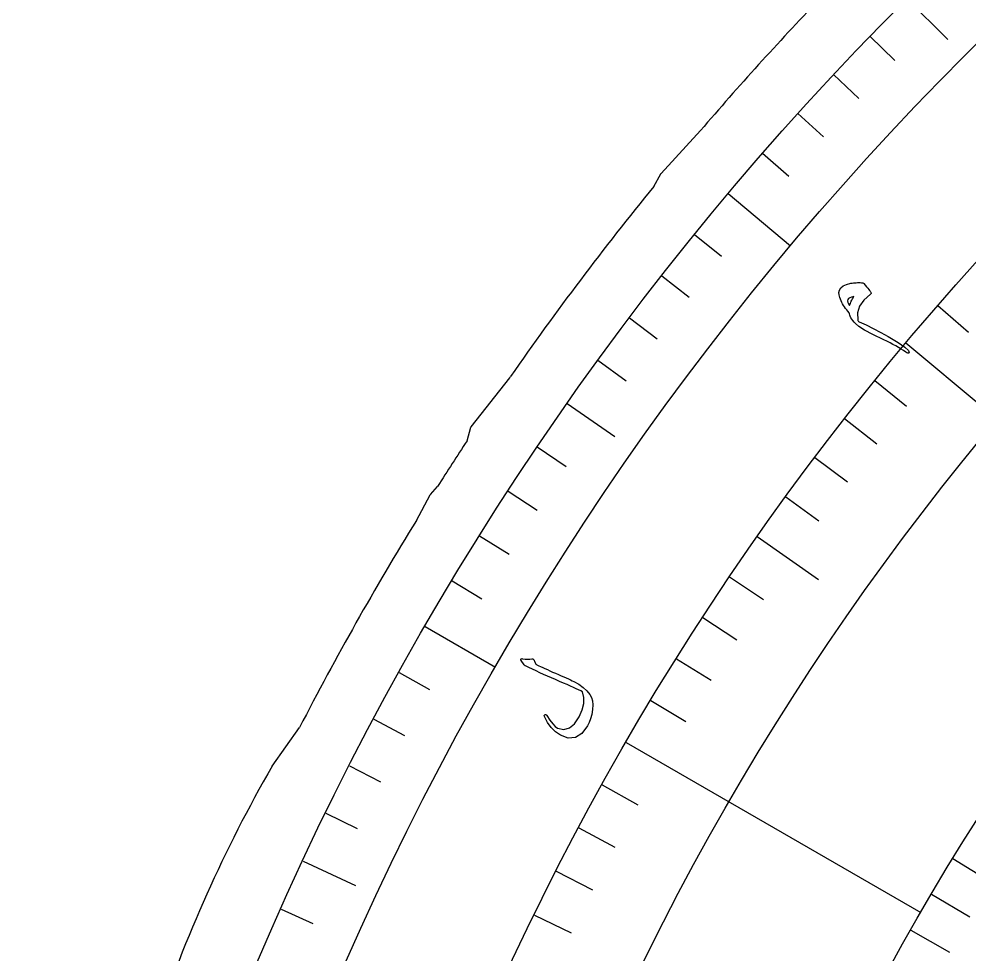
# Model space of a CAD drawing. Header units: millimetres. Extents: x -83 to 83, y -82 to 91.
# Drawn here: x -80.85 to -55.49, y 31.66 to 56.62 of the extents above; entities that cross this region are included whole.
import ezdxf

# ---------------------------------------------------------------- set-up
doc = ezdxf.new("R2010")
doc.units = ezdxf.units.MM
for name, color, linetype in [('CUT_OUTER', 1, 'Continuous'), ('ENGRAVE', 7, 'Continuous'), ('ENGRAVE_FINE', 8, 'Continuous'), ('TEXT', 5, 'Continuous')]:
    doc.layers.add(name, color=color, linetype=linetype)

msp = doc.modelspace()

# ---------------------------------------------------------------- linework, layer by layer
at = {"layer": 'CUT_OUTER'}
for points in [[(-63.9192, 52.1586), (-63.7317, 52.4958), (-63.7294, 52.4995), (-63.7266, 52.503), (-62.6762, 53.646)], [(-68.901, 45.3749), (-68.7961, 45.7427), (-68.7949, 45.7462), (-68.7928, 45.7491), (-67.764, 47.0561), (-67.741, 47.0894)], [(-70.2522, 43.2535), (-69.8828, 43.9334), (-69.8806, 43.9369), (-69.8781, 43.9402), (-69.6872, 44.158)], [(-74.0993, 36.7032), (-73.3677, 37.7275)]]:
    msp.add_lwpolyline(points, dxfattribs=at)
for centre, radius, start, end in [((-0.6548, 0.5936), 81.6162, 136.164169, 139.456722), ((-0.2015, 0.1456), 82.2514, 140.77512, 145.1985), ((-2.1418, 1.3801), 79.9521, 146.614806, 147.653039), ((-0.2896, 0.1676), 82.1654, 148.37346, 152.798231), ((-40.5944, 17.479), 38.6284, 150.15402, 161.54312)]:
    msp.add_arc(centre, radius, start, end, dxfattribs=at)
at = {"layer": 'ENGRAVE'}
for points in [[(-57.1696, 57.1696), (-56.0758, 56.0758)], [(-61.9347, 51.9694), (-60.2757, 50.5773)], [(-57.1948, 47.9921), (-55.1092, 46.2421)], [(-66.2284, 46.3737), (-64.9613, 45.4864)], [(-61.1599, 42.8247), (-59.5245, 41.6795)], [(-70.0182, 40.425), (-68.1427, 39.3422)], [(-64.6596, 37.3312), (-56.8004, 32.7937)], [(-73.275, 34.1687), (-71.873, 33.5149)]]:
    msp.add_lwpolyline(points, dxfattribs=at)
for radius in [80.85, 80.85, 78.6844, 74.6625, 74.6625, 71.4862, 65.5875, 65.5875, 62.1225, 55.6875, 55.6875]:
    msp.add_circle((0, 0), radius, dxfattribs=at)
at = {"layer": 'ENGRAVE_FINE'}
for points in [[(-58.1586, 56.1631), (-57.491, 55.5184)], [(-59.1299, 55.1396), (-58.4512, 54.5066)], [(-60.0833, 54.0992), (-59.3935, 53.4782)], [(-61.0183, 53.0424), (-60.3178, 52.4335)], [(-62.8323, 50.8806), (-62.111, 50.2965)], [(-63.7107, 49.7762), (-62.9793, 49.2048)], [(-56.3485, 48.983), (-55.5266, 48.2686)], [(-64.5697, 48.6567), (-63.8284, 48.0982)], [(-65.409, 47.5224), (-64.6582, 46.9769)], [(-58.0237, 46.9866), (-57.1773, 46.3013)], [(-58.8349, 45.9668), (-57.9767, 45.2964)], [(-67.0277, 45.2107), (-66.2582, 44.6917)], [(-59.6281, 44.933), (-58.7584, 44.2776)], [(-67.8065, 44.0341), (-67.0281, 43.5286)], [(-60.4032, 43.8855), (-59.5222, 43.2454)], [(-68.5647, 42.844), (-67.7776, 42.3521)], [(-69.302, 41.6408), (-68.5064, 41.1628)], [(-61.898, 41.7507), (-60.9952, 41.1418)], [(-62.6172, 40.6641), (-61.7039, 40.071)], [(-63.3174, 39.5651), (-62.3939, 38.988)], [(-70.713, 39.1969), (-69.9012, 38.7469)], [(-63.9983, 38.454), (-63.0648, 37.8932)], [(-71.3863, 37.9568), (-70.5668, 37.521)], [(-72.0379, 36.7051), (-71.2109, 36.2838)], [(-65.3013, 36.1971), (-64.3488, 35.6691)], [(-72.6675, 35.4423), (-71.8333, 35.0354)], [(-65.9231, 35.0519), (-64.9615, 34.5407)], [(-55.9437, 34.2349), (-54.9304, 33.6148)], [(-66.5248, 33.8961), (-65.5545, 33.4017)], [(-56.5146, 33.2839), (-55.491, 32.681)], [(-73.8602, 32.8847), (-73.0123, 32.5072)], [(-67.1062, 32.7299), (-66.1274, 32.2525)], [(-57.0697, 32.3229), (-56.036, 31.7374)]]:
    msp.add_lwpolyline(points, dxfattribs=at)
at = {"layer": 'TEXT'}
for points in [[(-58.7123, 48.7919), (-58.7437, 48.8285), (-58.7742, 48.8661), (-58.8037, 48.9045), (-58.8321, 48.9438), (-58.8591, 48.9841), (-58.884, 49.0253), (-58.9069, 49.0676), (-58.9277, 49.1108), (-58.9603, 49.1954), (-58.9784, 49.2699), (-58.982, 49.3344), (-58.9712, 49.3888), (-58.9334, 49.4539), (-58.8693, 49.5068), (-58.779, 49.5472), (-58.6625, 49.5752), (-58.628, 49.5808), (-58.5934, 49.5853), (-58.5588, 49.5888), (-58.524, 49.5912), (-58.4891, 49.5926), (-58.4538, 49.5933), (-58.4182, 49.5932), (-58.3823, 49.5923), (-58.3625, 49.5907), (-58.3454, 49.5864), (-58.3309, 49.5795), (-58.3192, 49.57), (-58.2794, 49.5229), (-58.244, 49.4807), (-58.2131, 49.4432), (-58.1867, 49.4106), (-58.1651, 49.3832), (-58.1486, 49.3616), (-58.1372, 49.3459), (-58.1309, 49.3359), (-58.126, 49.3203), (-58.1268, 49.3061), (-58.1332, 49.2934), (-58.1453, 49.282), (-58.3185, 49.1272), (-58.4326, 48.9619), (-58.4874, 48.7866), (-58.4831, 48.6014), (-58.4779, 48.5843), (-58.4701, 48.5704), (-58.4597, 48.5596), (-58.4467, 48.5519), (-58.2589, 48.4636), (-58.0665, 48.3681), (-57.8693, 48.2654), (-57.6673, 48.1556), (-57.4021, 48.0001), (-57.2213, 47.8759), (-57.1248, 47.7833), (-57.1125, 47.7225), (-57.1255, 47.7128), (-57.1444, 47.7123), (-57.1692, 47.7209), (-57.1999, 47.7388), (-57.2605, 47.7802), (-57.325, 47.8215), (-57.3935, 47.8627), (-57.4659, 47.9039), (-57.5419, 47.9451), (-57.621, 47.9866), (-57.7034, 48.0283), (-57.7889, 48.0702), (-58.0759, 48.2107), (-58.2974, 48.3292), (-58.4532, 48.4259), (-58.5431, 48.5011), (-58.5796, 48.5423), (-58.6116, 48.5824), (-58.639, 48.6214), (-58.6617, 48.6591), (-58.6802, 48.6954), (-58.6948, 48.7295), (-58.7055, 48.7617), (-58.7123, 48.7919)], [(-58.698, 48.9814), (-58.6892, 49.0099), (-58.6786, 49.0389), (-58.6664, 49.0685), (-58.6525, 49.0986), (-58.637, 49.1291), (-58.6201, 49.1599), (-58.6017, 49.1909), (-58.5819, 49.2222), (-58.6452, 49.2079), (-58.6934, 49.1902), (-58.7264, 49.169), (-58.7444, 49.1444), (-58.754, 49.1053), (-58.7495, 49.0651), (-58.7308, 49.0238), (-58.698, 48.9814)], [(-67.4603, 39.5161), (-67.4655, 39.5254), (-67.4676, 39.5346), (-67.4668, 39.5438), (-67.4629, 39.553), (-67.4564, 39.5607), (-67.4479, 39.5653), (-67.4372, 39.567), (-67.4244, 39.5657), (-67.351, 39.5555), (-67.2848, 39.5516), (-67.2257, 39.5541), (-67.1736, 39.5629), (-67.156, 39.5642), (-67.1401, 39.5581), (-67.1259, 39.5447), (-67.1135, 39.524), (-67.1084, 39.5124), (-67.1035, 39.5013), (-67.0986, 39.4908), (-67.0939, 39.4808), (-67.0895, 39.4714), (-67.0856, 39.4627), (-67.0821, 39.4547), (-67.079, 39.4474), (-67.0731, 39.4347), (-67.0641, 39.4228), (-67.052, 39.4117), (-67.0368, 39.4015), (-66.9906, 39.3785), (-66.9398, 39.3541), (-66.8844, 39.3283), (-66.8244, 39.3011), (-66.7599, 39.2724), (-66.6911, 39.242), (-66.6178, 39.2098), (-66.5402, 39.1759), (-66.4621, 39.1431), (-66.389, 39.1117), (-66.321, 39.0817), (-66.2579, 39.0531), (-66.1996, 39.026), (-66.1458, 39.0005), (-66.0964, 38.9765), (-66.0516, 38.9541), (-65.9221, 38.8822), (-65.8074, 38.8005), (-65.7075, 38.7091), (-65.6224, 38.608), (-65.581, 38.534), (-65.5561, 38.4428), (-65.5477, 38.3343), (-65.5557, 38.2087), (-65.5766, 38.0798), (-65.6055, 37.9643), (-65.6424, 37.862), (-65.6874, 37.773), (-65.8415, 37.5737), (-66.0125, 37.4654), (-66.2009, 37.448), (-66.407, 37.5219), (-66.5405, 37.6123), (-66.6568, 37.7264), (-66.7557, 37.8644), (-66.837, 38.0263), (-66.8409, 38.0373), (-66.8416, 38.047), (-66.8392, 38.0553), (-66.8337, 38.0624), (-66.826, 38.0687), (-66.8184, 38.0726), (-66.811, 38.074), (-66.8037, 38.0728), (-66.7939, 38.0694), (-66.7855, 38.0642), (-66.7785, 38.0572), (-66.773, 38.0485), (-66.6912, 37.9229), (-66.6159, 37.8258), (-66.5472, 37.757), (-66.4851, 37.7165), (-66.3221, 37.681), (-66.1725, 37.7191), (-66.0361, 37.8305), (-65.9125, 38.0152), (-65.8313, 38.1992), (-65.7894, 38.3715), (-65.7871, 38.5324), (-65.8244, 38.682), (-65.8705, 38.7063), (-65.9249, 38.7337), (-65.9878, 38.7641), (-66.0591, 38.7974), (-66.139, 38.8336), (-66.2279, 38.8727), (-66.3257, 38.9145), (-66.4324, 38.9592), (-66.5418, 39.0064), (-66.6493, 39.0533), (-66.7548, 39.0999), (-66.8584, 39.1461), (-66.9599, 39.1921), (-67.0592, 39.2382), (-67.1563, 39.2843), (-67.2513, 39.3304), (-67.3449, 39.3711), (-67.3546, 39.3774), (-67.363, 39.3843), (-67.3703, 39.3919), (-67.3763, 39.4)]]:
    msp.add_lwpolyline(points, close=True, dxfattribs=at)

doc.saveas('drawing.dxf')
